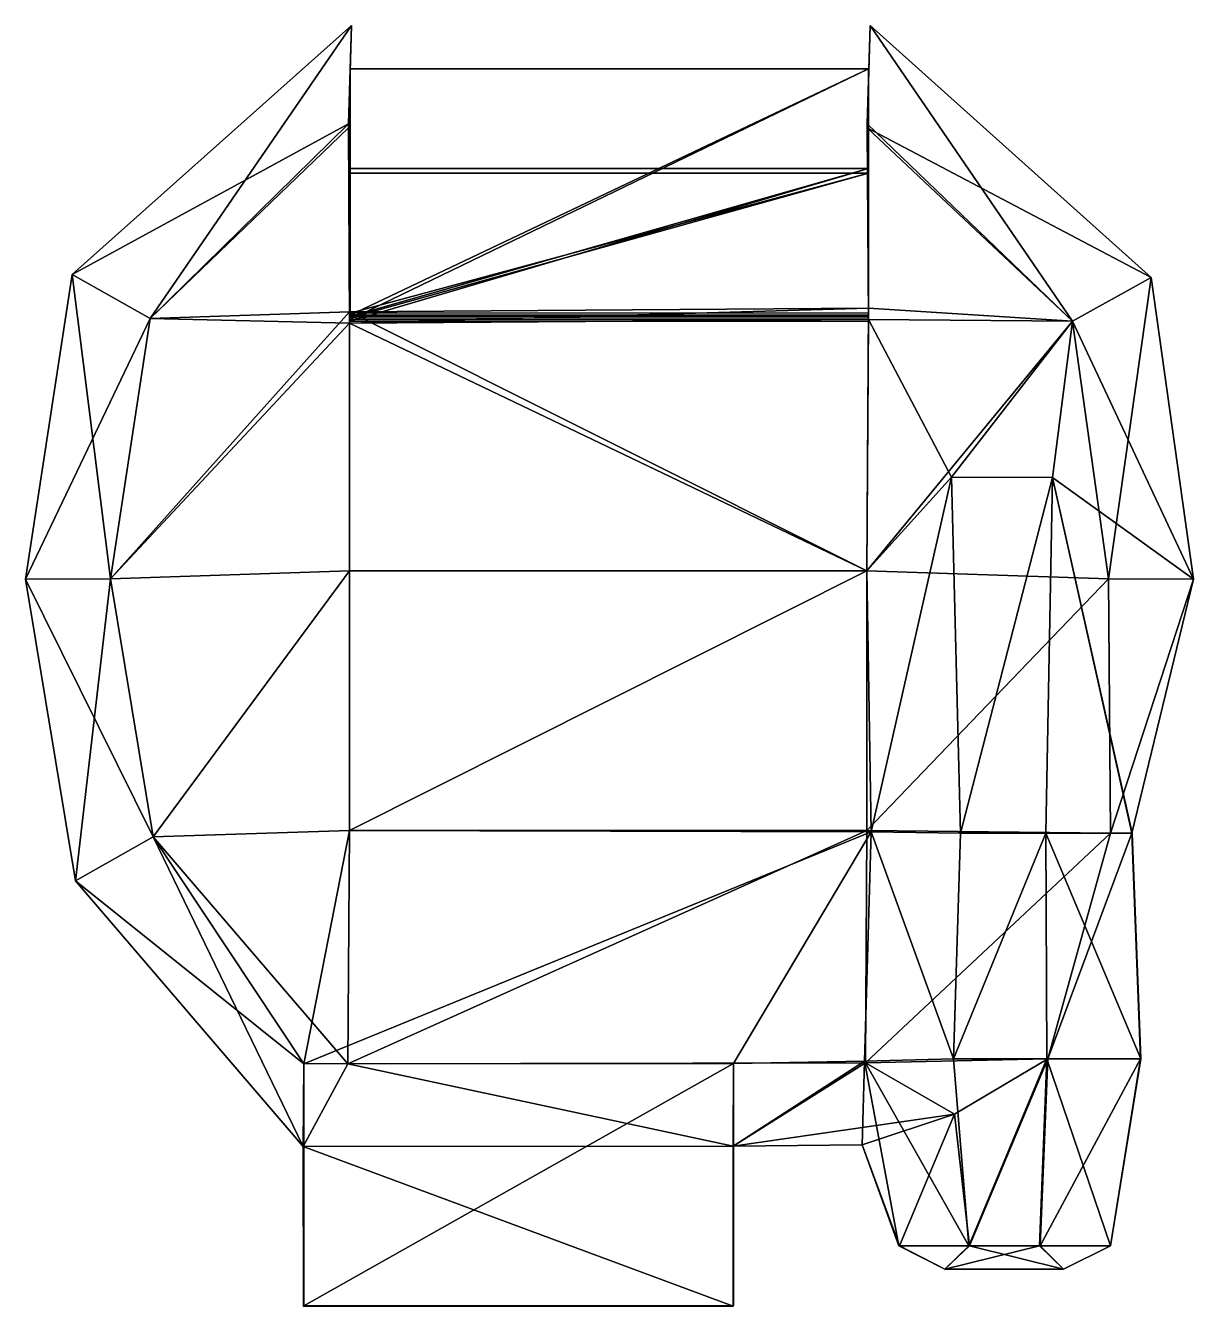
# Model space of a CAD drawing. Extents: x -35.3 to 35.3, y -38.8 to 38.8.
import ezdxf

# ---------------------------------------------------------------- set-up
doc = ezdxf.new("R2010")
doc.units = 0
doc.layers.get('0').update_dxf_attribs({"linetype": 'CONTINUOUS'})

msp = doc.modelspace()

# ---------------------------------------------------------------- meshes
at = {"color": 132}
mesh = msp.add_polyface(dxfattribs=at)
corners = [(-15.839437, -24.085522, -8.572394), (15.497934, -24.013264, -8.572394), (-27.627306, -10.332235, -8.572394), (-15.734432, -9.948718, -11.139054), (15.569018, -9.948718, -11.139054), (-30.205175, 5.27112, -8.572394), (-15.734432, 5.751766, -11.139054), (15.569018, 5.751766, -11.139054), (30.205177, 5.271027, -8.572394), (-27.799059, 21.02327, -8.572394), (-15.735912, 21.430861, -10.45111), (15.666534, 21.652622, -10.45111), (28.021561, 20.863581, -8.572394), (-15.797337, 32.811935, -5.688106), (15.603631, 32.811935, -5.688106), (-18.504395, -24.085522, 5.091664), (7.500994, -24.063828, 5.091664), (15.426746, -23.923397, 5.240429), (-27.627306, -10.332235, 5.091664), (-15.734432, -9.948719, 7.999547), (15.835478, -10.034842, 7.956386), (-30.205175, 5.27112, 5.091664), (-15.734432, 5.751764, 7.999547), (15.569018, 5.751764, 7.999547), (26.812881, 11.41247, 5.912942), (-27.799059, 21.02327, 5.091664), (-15.735912, 20.742912, 7.082282), (15.666534, 20.964674, 7.082282), (28.021561, 20.863581, 5.091664), (-15.797337, 32.568806, 3.645826), (15.603631, 32.568806, 3.645826), (-18.532139, -29.084538, -1.452197), (7.484534, -29.059158, -1.452197), (15.292613, -28.978727, -0.983886), (35.340057, 5.262623, -1.452197), (32.785225, 23.505909, -1.452197), (15.780827, 38.755745, -1.452197), (-15.620137, 38.755745, -1.452197), (-32.524899, 23.692745, -1.452197), (-35.340057, 5.262732, -1.452197), (-32.323948, -12.993193, -1.452197), (7.510375, -38.71207, 5.103282), (-18.495014, -38.729282, 5.090082), (-18.522758, -38.755745, -1.37466), (7.493916, -38.7356, -1.359215), (17.546959, -35.090576, 0.508775), (21.788492, -35.090576, -3.819676), (26.058245, -35.090576, -3.819676), (30.315044, -35.090576, 0.475499), (20.885908, -27.129539, -5.608399), (26.52198, -23.782967, -5.882949), (32.140957, -23.782967, -0.21332), (30.328995, -10.120963, -8.696917), (31.615427, -10.120963, 0.02129), (21.744965, -35.090576, 9.009228), (26.017208, -35.090576, 9.07578), (20.828453, -23.782967, 11.051204), (26.467812, -23.782967, 11.139054), (21.236984, -10.120963, 10.355714), (26.410707, -10.120963, 10.436311), (20.698709, 11.433204, 6.922774), (20.29697, -36.497894, -1.001641), (27.470154, -36.497894, -1.001641), (17.518742, -35.090576, 4.719825), (20.29697, -36.497894, 6.17154), (27.470154, -36.497894, 6.17154), (30.327993, -35.090576, 4.719825), (32.158051, -23.782967, 5.389194), (31.631109, -10.120963, 5.16121), (-15.701324, 21.143221, 1.654456), (15.683187, 21.143221, 1.654456), (-15.701324, 30.114935, 2.298568), (15.683187, 30.114935, 2.298568), (-15.701324, 20.86867, 3.550159), (15.683187, 20.86867, 3.550159), (-15.701324, 21.240988, -2.317132), (15.683187, 21.240988, -2.317132), (-15.701324, 36.133999, -1.481016), (15.683187, 36.133999, -1.481016), (-15.701324, 20.966436, -0.421428), (15.683187, 20.966436, -0.421428), (-15.701324, 21.343954, -6.145593), (15.683187, 21.343954, -6.145593), (-15.701324, 29.827721, -5.406801), (15.683187, 29.827721, -5.406801), (-15.701324, 21.069403, -4.249889), (15.683187, 21.069403, -4.249889)]
mesh.append_faces([[corners[k] for k in face] for face in [(0, 2, 3), (0, 3, 4), (4, 1, 0), (2, 5, 6), (6, 3, 2), (3, 6, 7), (7, 4, 3), (5, 9, 10), (10, 6, 5), (10, 7, 6), (7, 10, 11), (7, 11, 12), (12, 8, 7), (13, 10, 9), (11, 14, 12), (19, 18, 15), (15, 16, 20), (20, 19, 15), (16, 17, 20), (18, 19, 22), (22, 21, 18), (19, 20, 23), (23, 22, 19), (21, 22, 26), (26, 25, 21), (22, 23, 26), (27, 26, 23), (25, 26, 29), (28, 30, 27), (0, 1, 32), (32, 31, 0), (43, 44, 41), (41, 42, 43), (32, 33, 17), (17, 16, 32), (8, 12, 35), (35, 34, 8), (34, 35, 28), (28, 24, 34), (12, 14, 36), (36, 35, 12), (13, 9, 38), (38, 37, 13), (35, 36, 30), (30, 28, 35), (37, 38, 25), (25, 29, 37), (9, 5, 39), (39, 38, 9), (5, 2, 40), (40, 39, 5), (2, 0, 31), (31, 40, 2), (38, 39, 21), (21, 25, 38), (39, 40, 18), (18, 21, 39), (40, 31, 15), (15, 18, 40), (11, 27, 30), (30, 14, 11), (14, 30, 36), (26, 10, 29), (29, 10, 13), (13, 37, 29), (26, 27, 11), (11, 10, 26), (16, 15, 42), (42, 41, 16), (31, 32, 44), (44, 43, 31), (32, 16, 41), (41, 44, 32), (15, 31, 43), (43, 42, 15), (45, 33, 49), (49, 46, 45), (46, 49, 50), (50, 47, 46), (47, 50, 51), (51, 48, 47), (53, 51, 50), (54, 55, 57), (57, 56, 54), (56, 57, 59), (59, 58, 56), (58, 59, 24), (24, 60, 58), (45, 46, 61), (46, 47, 62), (62, 61, 46), (48, 62, 47), (45, 61, 64), (64, 63, 45), (61, 62, 65), (65, 64, 61), (62, 48, 66), (66, 65, 62), (63, 64, 54), (64, 65, 55), (55, 54, 64), (65, 66, 55), (48, 51, 67), (67, 66, 48), (51, 53, 68), (68, 67, 51), (66, 67, 57), (57, 55, 66), (67, 68, 59), (59, 57, 67), (24, 59, 68), (33, 45, 63), (63, 17, 33), (60, 20, 58), (20, 17, 56), (56, 58, 20), (17, 63, 54), (54, 56, 17), (23, 20, 60), (60, 27, 23), (27, 60, 28), (28, 60, 24), (52, 1, 4), (4, 7, 8), (8, 52, 4), (8, 34, 52), (49, 1, 50), (50, 1, 52), (53, 50, 52), (34, 24, 53), (53, 52, 34), (24, 68, 53), (49, 33, 32), (32, 1, 49)]])
mesh.append_faces([[corners[k] for k in face] for face in [(69, 71, 72), (72, 70, 69), (73, 74, 72), (72, 71, 73), (75, 77, 78), (78, 76, 75), (79, 80, 78), (78, 77, 79), (81, 83, 84), (84, 82, 81), (85, 86, 84), (84, 83, 85)]], dxfattribs={"vtx2": -1})

doc.saveas('drawing.dxf')
